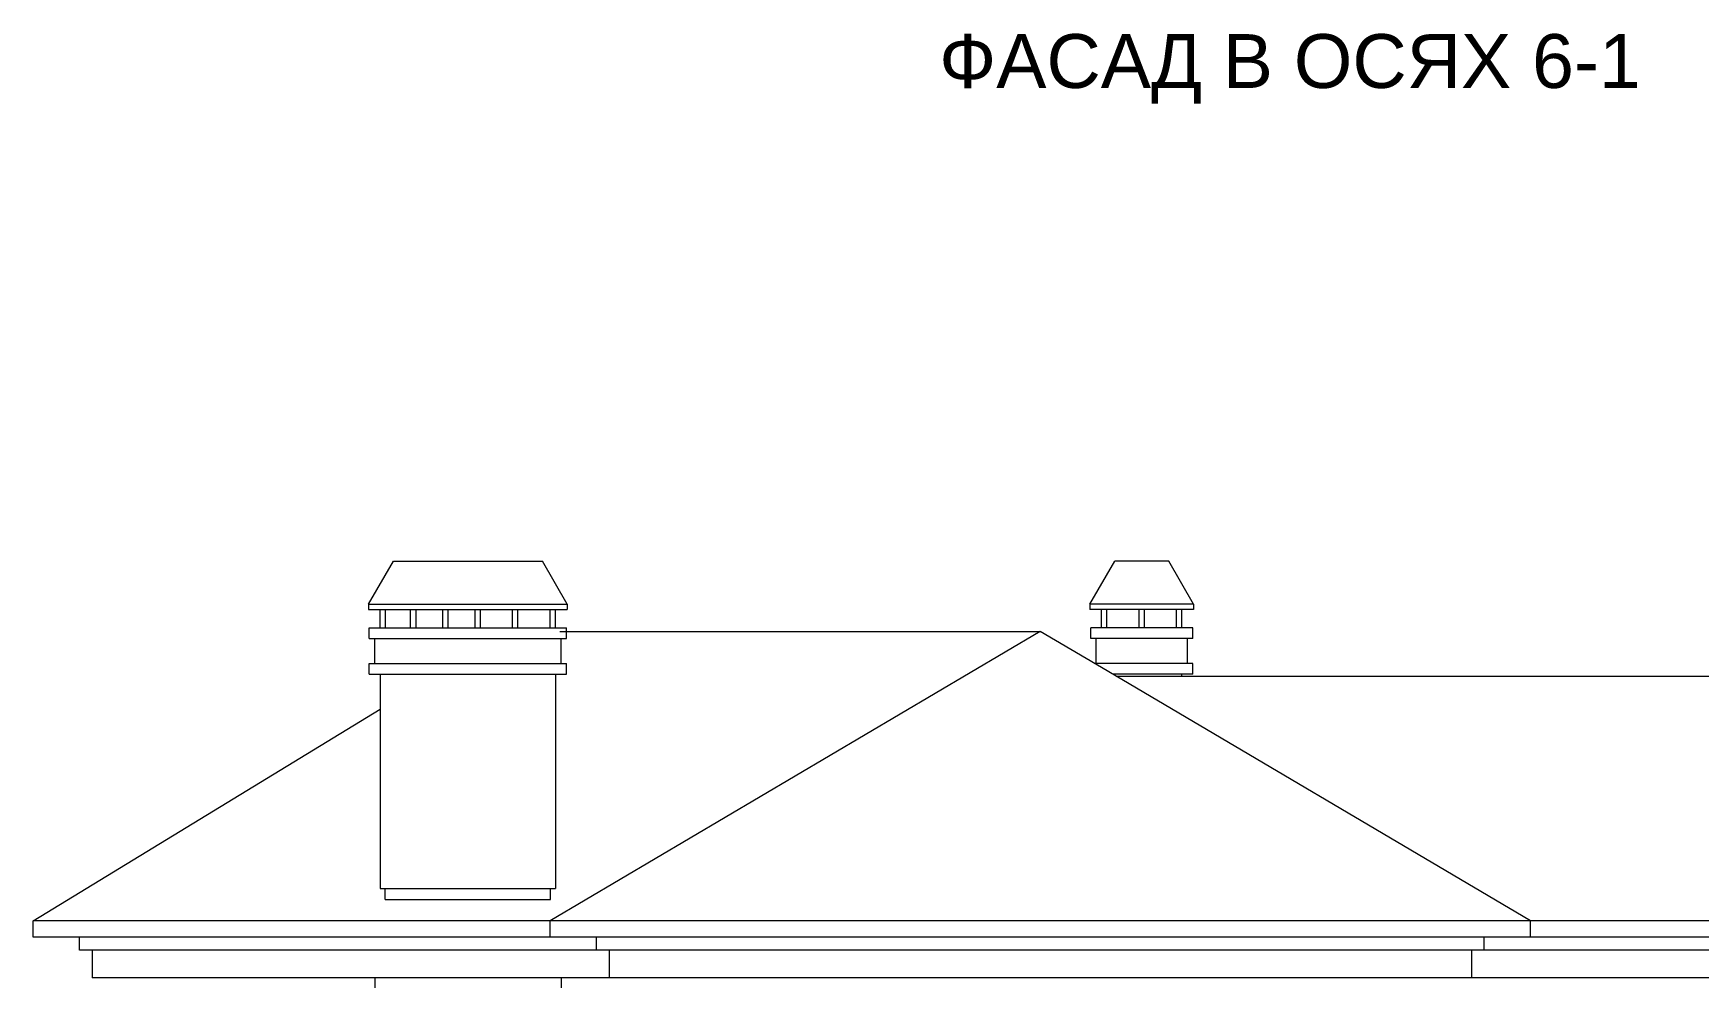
# Model space of a CAD drawing. Header units: millimetres. Extents: x 574812 to 785403, y 231698 to 285481.
# Drawn here: x 712306 to 727769, y 276712 to 285481 of the extents above; entities that cross this region are included whole.
import ezdxf
from ezdxf.enums import TextEntityAlignment as Align

# ---------------------------------------------------------------- set-up
doc = ezdxf.new("R2010")
doc.units = ezdxf.units.MM
doc.layers.add('WALL-outdoor', color=14, linetype='Continuous', lineweight=30)
doc.styles.add('style4', font='ARIAL.TTF', dxfattribs={"height": 200})

msp = doc.modelspace()

# ---------------------------------------------------------------- linework, layer by layer
at = {"layer": 'WALL-outdoor', "lineweight": 9}
for p, q in [((715417.9, 280180.8), (715648.9, 280580.8)), ((715417.9, 280180.8), (715648.9, 280580.8)), ((715648.9, 280580.8), (717032.3, 280580.8)), ((716293.4, 280580.8), (716793.4, 280580.8)), ((717263.2, 280180.8), (717032.3, 280580.8)), ((717263.2, 280180.8), (717032.3, 280580.8)), ((722116.9, 280180.8), (722347.8, 280580.8)), ((722847.8, 280580.8), (722347.8, 280580.8)), ((723078.7, 280180.8), (722847.8, 280580.8)), ((715417.9, 280180.8), (715417.9, 280130.8)), ((715417.9, 280180.8), (715417.9, 280130.8)), ((715417.9, 280180.8), (717263.2, 280180.8)), ((715417.9, 280130.8), (717263.2, 280130.8)), ((715525.5, 279960.8), (715525.5, 280130.8)), ((715525.5, 279960.8), (715525.5, 280130.8)), ((715575.5, 279960.8), (715575.5, 280130.8)), ((715575.5, 279960.8), (715575.5, 280130.8)), ((715809.5, 279960.8), (715809.5, 280130.8)), ((715809.5, 279960.8), (715809.5, 280130.8)), ((715809.5, 279960.8), (715809.5, 280130.8)), ((715809.5, 279960.8), (715809.5, 280130.8)), ((715859.5, 279960.8), (715859.5, 280130.8)), ((715859.5, 279960.8), (715859.5, 280130.8)), ((715859.5, 279960.8), (715859.5, 280130.8)), ((715859.5, 279960.8), (715859.5, 280130.8)), ((716062.4, 280180.8), (717024.3, 280180.8)), ((716062.4, 280130.8), (717024.3, 280130.8)), ((716108.3, 279960.8), (716108.3, 280130.8)), ((716108.3, 279960.8), (716108.3, 280130.8)), ((716108.3, 279960.8), (716108.3, 280130.8)), ((716108.3, 279960.8), (716108.3, 280130.8)), ((716158.3, 279960.8), (716158.3, 280130.8)), ((716158.3, 279960.8), (716158.3, 280130.8)), ((716158.3, 279960.8), (716158.3, 280130.8)), ((716158.3, 279960.8), (716158.3, 280130.8)), ((716407.2, 279960.8), (716407.2, 280130.8)), ((716407.2, 279960.8), (716407.2, 280130.8)), ((716407.2, 279960.8), (716407.2, 280130.8)), ((716407.2, 279960.8), (716407.2, 280130.8)), ((716457.2, 279960.8), (716457.2, 280130.8)), ((716457.2, 279960.8), (716457.2, 280130.8)), ((716457.2, 279960.8), (716457.2, 280130.8)), ((716457.2, 279960.8), (716457.2, 280130.8)), ((716756, 279960.8), (716756, 280130.8)), ((716756, 279960.8), (716756, 280130.8)), ((716806, 279960.8), (716806, 280130.8)), ((716806, 279960.8), (716806, 280130.8)), ((717105.6, 279960.8), (717105.6, 280130.8)), ((717105.6, 279960.8), (717105.6, 280130.8)), ((717155.6, 279960.8), (717155.6, 280130.8)), ((717155.6, 279960.8), (717155.6, 280130.8)), ((717263.2, 280180.8), (717263.2, 280130.8)), ((717263.2, 280180.8), (717263.2, 280130.8)), ((722116.9, 280180.8), (722116.9, 280130.8)), ((723078.7, 280180.8), (722116.9, 280180.8)), ((723078.7, 280130.8), (722116.9, 280130.8)), ((722224.5, 279960.8), (722224.5, 280130.8)), ((722274.5, 279960.8), (722274.5, 280130.8)), ((722573.3, 279960.8), (722573.3, 280130.8)), ((722623.3, 279960.8), (722623.3, 280130.8)), ((722921.1, 279960.8), (722921.1, 280130.8)), ((722971.1, 279960.8), (722971.1, 280130.8)), ((723078.7, 280180.8), (723078.7, 280130.8)), ((715425.5, 279860.8), (715425.5, 279960.8)), ((715425.5, 279860.8), (715425.5, 279960.8)), ((715425.5, 279960.8), (717255.6, 279960.8)), ((716070.1, 279960.8), (717016.7, 279960.8)), ((721655.8, 279927.2), (717105.8, 277238.9)), ((717194.6, 279927.2), (721655.8, 279927.2)), ((717255.6, 279860.8), (717255.6, 279960.8)), ((717255.6, 279860.8), (717255.6, 279960.8)), ((722224.5, 279591.2), (721655.8, 279927.2)), ((722124.5, 279860.8), (722124.5, 279960.8)), ((723071.1, 279960.8), (722124.5, 279960.8)), ((723071.1, 279860.8), (723071.1, 279960.8)), ((715425.5, 279860.8), (717255.6, 279860.8)), ((715475.5, 279630.8), (715475.5, 279860.8)), ((715475.5, 279630.8), (715475.5, 279860.8)), ((716070.1, 279860.8), (717016.7, 279860.8)), ((717205.6, 279630.8), (717205.6, 279860.8)), ((717205.6, 279630.8), (717205.6, 279860.8)), ((723071.1, 279860.8), (722124.5, 279860.8)), ((722174.5, 279630.8), (722174.5, 279860.8)), ((723021.1, 279630.8), (723021.1, 279860.8)), ((715425.5, 279530.8), (715425.5, 279630.8)), ((715425.5, 279530.8), (715425.5, 279630.8)), ((715425.5, 279630.8), (717255.6, 279630.8)), ((716070.1, 279630.8), (717016.7, 279630.8)), ((717255.6, 279530.8), (717255.6, 279630.8)), ((717255.6, 279530.8), (717255.6, 279630.8)), ((723071.1, 279630.8), (722157.4, 279630.8)), ((726205.8, 277238.9), (722224.5, 279591.2)), ((723071.1, 279530.8), (723071.1, 279630.8)), ((715425.5, 279530.8), (717255.6, 279530.8)), ((715525.6, 279530.8), (715525.6, 277539.6)), ((716070.1, 279530.8), (717016.7, 279530.8)), ((717155.6, 279530.8), (717155.6, 277539.6)), ((723071.1, 279530.8), (722326.7, 279530.8)), ((722361.2, 279510.5), (728004.4, 279510.5)), ((722971.1, 279510.5), (722971.1, 279530.8)), ((712305.8, 277238.9), (715525.6, 279206.2)), ((715525.6, 277539.6), (717155.6, 277539.6)), ((715572.2, 277439.6), (715572.2, 277539.6)), ((715572.2, 277439.6), (717108.9, 277439.6)), ((717108.9, 277439.6), (717108.9, 277539.6)), ((731693.5, 277238.9), (712305.8, 277238.9)), ((712305.8, 277088.9), (712305.8, 277238.9)), ((717105.8, 277088.9), (717105.8, 277238.9)), ((726205.8, 277088.9), (726205.8, 277238.9)), ((731693.5, 277088.9), (712305.8, 277088.9)), ((712734.6, 276969), (712734.6, 277088.9)), ((731264.7, 276969), (712734.6, 276969)), ((712851.8, 276969), (712851.8, 276712.4)), ((717534.6, 276969), (717534.6, 277088.9)), ((717651.8, 276969), (717651.8, 276712.4)), ((725659.8, 276969), (725659.8, 276712.4)), ((725777, 276969), (725777, 277088.9)), ((717155.6, 276712.4), (712851.8, 276712.4)), ((715475.6, 276712.4), (715475.6, 276342.4)), ((731147.5, 276712.4), (717155.6, 276712.4)), ((717205.6, 276712.4), (717205.6, 276342.4))]:
    msp.add_line(p, q, dxfattribs=at)

# ---------------------------------------------------------------- texts
at = {"style": 'style4'}
msp.add_text('ФАСАД В ОСЯХ 6-1', height=500, dxfattribs=at).set_placement((723973.8, 285223.3), align=Align.MIDDLE_CENTER)

doc.saveas('drawing.dxf')
